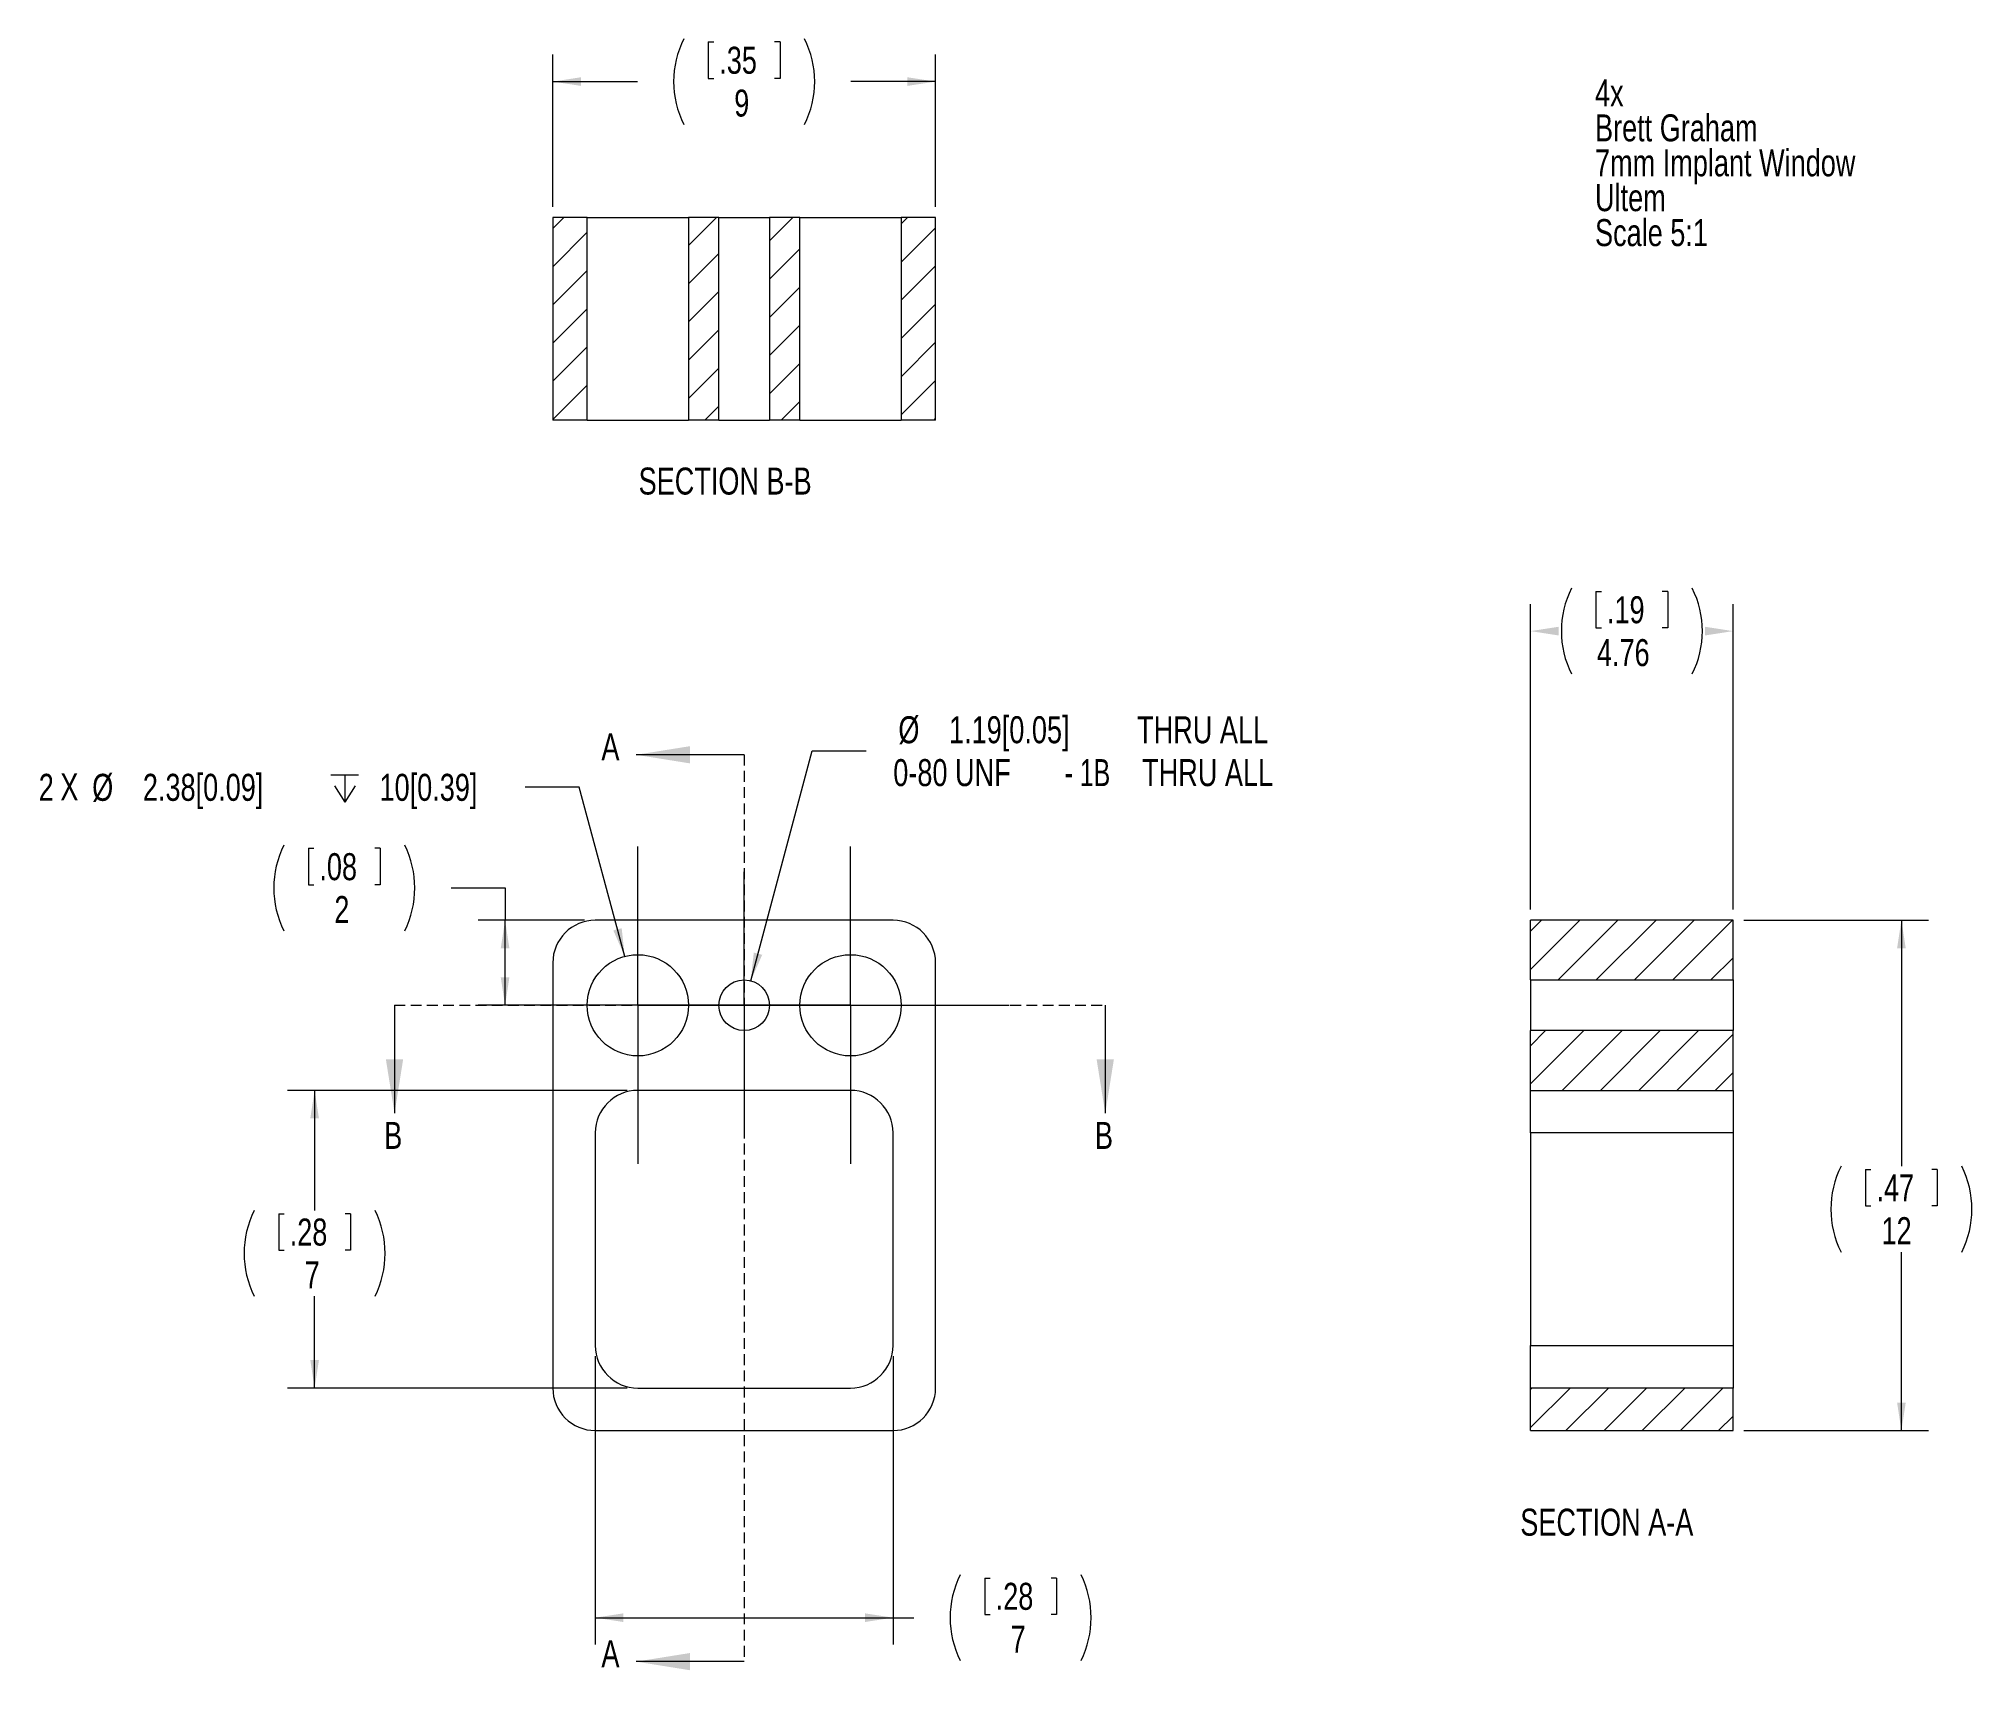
# Model space of a CAD drawing. Header units: millimetres. Extents: x 3 to 230, y 15 to 207.
import ezdxf

# ---------------------------------------------------------------- set-up
doc = ezdxf.new("R2010")
doc.units = ezdxf.units.MM
doc.linetypes.add('HIDDEN', pattern=[1.905, 1.27, -0.635])
doc.styles.add('SLDTEXTSTYLE0', font='TXT', dxfattribs={"width": 0.75})
doc.styles.add('SLDTEXTSTYLE1', font='TXT', dxfattribs={"width": 0.6875})
doc.dimstyles.new('SLDDIMSTYLE0', dxfattribs={"dimtxt": 3.175, "dimasz": 3.302, "dimexe": 0, "dimexo": 0.0625, "dimgap": 0.79375, "dimtad": 0, "dimtih": 1, "dimtoh": 1, "dimlfac": 0.2, "dimrnd": 1e-09, "dimzin": 12, "dimdsep": 46, "dimtxsty": 'SLDTEXTSTYLE0', "dimsah": 1, "dimcen": 0.09, "dimadec": 0, "dimazin": 0, "dimtfac": 1, "dimtofl": 0, "dimtmove": 0, "dimatfit": 3, "dimfxl": 1, "dimtolj": 1, "dimtzin": 12, "dimarcsym": 0})
doc.dimstyles.new('SLDDIMSTYLE1', dxfattribs={"dimtxt": 3.175, "dimasz": 3.302, "dimexe": 0, "dimexo": 0.0625, "dimgap": 0.79375, "dimtad": 0, "dimtih": 1, "dimtoh": 1, "dimdec": 0, "dimlfac": 0.2, "dimrnd": 1e-09, "dimzin": 12, "dimdsep": 46, "dimtxsty": 'SLDTEXTSTYLE0', "dimsah": 1, "dimcen": 0.09, "dimadec": 0, "dimazin": 0, "dimtfac": 1, "dimtofl": 0, "dimtmove": 0, "dimatfit": 3, "dimfxl": 1, "dimtolj": 1, "dimtzin": 12, "dimarcsym": 0})
doc.dimstyles.new('SLDDIMSTYLE2', dxfattribs={"dimtxt": 3.175, "dimasz": 3.302, "dimexe": 0, "dimexo": 0.0625, "dimgap": 0.79375, "dimtad": 0, "dimtih": 1, "dimtoh": 1, "dimlfac": 0.2, "dimrnd": 1e-09, "dimzin": 12, "dimdsep": 46, "dimtxsty": 'SLDTEXTSTYLE0', "dimsah": 1, "dimcen": 0.09, "dimadec": 0, "dimazin": 0, "dimtfac": 1, "dimtofl": 0, "dimtmove": 0, "dimatfit": 3, "dimfxl": 1, "dimtolj": 1, "dimtzin": 12, "dimarcsym": 0})

# ---------------------------------------------------------------- blocks, each defined once
blk = doc.blocks.new('SW_NOTE_0')
at = {"color": 0, "linetype": 'Continuous', "lineweight": 0, "char_height": 3.175, "attachment_point": 1, "style": 'SLDTEXTSTYLE0'}
for s, insert in [('4x', (0, 4.09)), ('Brett Graham', (0, -0.01)), ('7mm Implant Window', (0, -4.12)), ('Ultem', (0, -8.22)), ('Scale 5:1', (0, -12.33))]:
    blk.add_mtext(s, dxfattribs=dict(at, insert=insert))
blk = doc.blocks.new('*D2')
at = {"color": 7, "linetype": 'Continuous', "lineweight": 0}
for p, q in [((71.82, 82.99), (31.92, 82.99)), ((35.09, 82.99), (35.09, 68.87)), ((30.87, 68.49), (30.87, 64.2)), ((30.87, 68.49), (31.52, 68.49)), ((39.31, 68.49), (38.67, 68.49)), ((39.31, 68.49), (39.31, 64.2)), ((30.87, 64.2), (31.52, 64.2)), ((39.31, 64.2), (38.67, 64.2)), ((35.09, 47.99), (35.09, 58.79)), ((71.82, 47.99), (31.92, 47.99))]:
    blk.add_line(p, q, dxfattribs=at)
for centre, start, end in [((38.07, 63.83), 153.4349, 206.5651), ((32.11, 63.83), 333.4349, 26.5651)]:
    blk.add_arc(centre, 11.27, start, end, dxfattribs=at)
for points in [[(35.09, 82.99), (34.58, 79.69), (35.6, 79.69)], [(35.09, 47.99), (35.6, 51.29), (34.58, 51.29)]]:
    blk.add_solid(points, dxfattribs=at)
at = {"color": 7, "linetype": 'Continuous', "lineweight": 0, "attachment_point": 1, "style": 'SLDTEXTSTYLE0'}
for s, insert, char_height in [('.28', (32.16, 67.92), 3.175), ('7', (33.92, 62.88), 3.17)]:
    blk.add_mtext(s, dxfattribs=dict(at, insert=insert, char_height=char_height))
blk = doc.blocks.new('*D3')
at = {"color": 7, "linetype": 'Continuous', "lineweight": 0}
for p, q in [((68.09, 51.72), (68.09, 17.82)), ((103.09, 51.72), (103.09, 17.82)), ((113.87, 25.65), (113.87, 21.37)), ((113.87, 25.65), (114.52, 25.65)), ((122.31, 25.65), (121.67, 25.65)), ((122.31, 25.65), (122.31, 21.37)), ((68.09, 20.99), (103.09, 20.99)), ((103.09, 20.99), (105.54, 20.99)), ((113.87, 21.37), (114.52, 21.37)), ((122.31, 21.37), (121.67, 21.37))]:
    blk.add_line(p, q, dxfattribs=at)
for centre, start, end in [((121.07, 20.99), 153.4349, 206.5651), ((115.11, 20.99), 333.4349, 26.5651)]:
    blk.add_arc(centre, 11.27, start, end, dxfattribs=at)
for points in [[(68.09, 20.99), (71.39, 20.48), (71.39, 21.5)], [(103.09, 20.99), (99.79, 21.5), (99.79, 20.48)]]:
    blk.add_solid(points, dxfattribs=at)
at = {"color": 7, "linetype": 'Continuous', "lineweight": 0, "attachment_point": 1, "style": 'SLDTEXTSTYLE0'}
for s, insert, char_height in [('.28', (115.16, 25.09), 3.175), ('7', (116.92, 20.05), 3.17)]:
    blk.add_mtext(s, dxfattribs=dict(at, insert=insert, char_height=char_height))
blk = doc.blocks.new('*D4')
at = {"color": 7, "linetype": 'Continuous', "lineweight": 0}
for p, q in [((34.36, 111.45), (34.36, 107.17)), ((34.36, 111.45), (35.01, 111.45)), ((42.8, 111.45), (42.16, 111.45)), ((42.8, 111.45), (42.8, 107.17)), ((34.36, 107.17), (35.01, 107.17)), ((42.8, 107.17), (42.16, 107.17)), ((51.13, 106.79), (57.48, 106.79)), ((57.48, 106.79), (57.48, 102.99)), ((66.82, 102.99), (54.31, 102.99)), ((57.48, 92.99), (57.48, 102.99)), ((68.64, 92.99), (54.31, 92.99))]:
    blk.add_line(p, q, dxfattribs=at)
for centre, start, end in [((41.56, 106.79), 153.4349, 206.5651), ((35.6, 106.79), 333.4349, 26.5651)]:
    blk.add_arc(centre, 11.27, start, end, dxfattribs=at)
for points in [[(57.48, 102.99), (56.97, 99.69), (57.99, 99.69)], [(57.48, 92.99), (57.99, 96.29), (56.97, 96.29)]]:
    blk.add_solid(points, dxfattribs=at)
at = {"color": 7, "linetype": 'Continuous', "lineweight": 0, "attachment_point": 1, "style": 'SLDTEXTSTYLE0'}
for s, insert, char_height in [('.08', (35.65, 110.88), 3.175), ('2', (37.41, 105.84), 3.17)]:
    blk.add_mtext(s, dxfattribs=dict(at, insert=insert, char_height=char_height))
blk = doc.blocks.new('SW_SYMBOL_HOLE_DEPTH')
at = {"color": 0, "linetype": 'Continuous', "lineweight": 0}
for p, q in [((0, 875), (800, 875)), ((400, 875), (400, 75)), ((100, 555), (400, 75)), ((700, 555), (400, 75))]:
    blk.add_line(p, q, dxfattribs=at)
blk = doc.blocks.new('*D5')
at = {"color": 7, "linetype": 'Continuous', "lineweight": 0}
for p, q in [((66.21, 118.66), (59.86, 118.66)), ((71.55, 98.74), (66.21, 118.66))]:
    blk.add_line(p, q, dxfattribs=at)
blk.add_solid([(71.55, 98.74), (71.19, 102.06), (70.21, 101.8)], dxfattribs=at)
at = {"color": 7, "linetype": 'Continuous', "lineweight": 0, "xscale": 0.0040555664, "yscale": 0.0040555664, "zscale": 0.0040555664}
blk.add_blockref('SW_SYMBOL_HOLE_DEPTH', (37.01, 116.56), dxfattribs=at)
at = {"color": 7, "linetype": 'Continuous', "lineweight": 0, "attachment_point": 1, "style": 'SLDTEXTSTYLE0'}
for s, insert, char_height in [('2', (2.66, 120.21), 3.17), ('X ', (5.19, 120.26), 3.175), ('%%c', (8.94, 120.21), 3.175), ('2.38[0.09]', (14.9, 120.21), 3.175), ('10[0.39]', (42.72, 120.21), 3.175)]:
    blk.add_mtext(s, dxfattribs=dict(at, insert=insert, char_height=char_height))
blk = doc.blocks.new('*D7')
at = {"color": 7, "linetype": 'Continuous', "lineweight": 0}
for p, q in [((86.36, 95.87), (93.6, 122.91)), ((93.6, 122.91), (99.95, 122.91))]:
    blk.add_line(p, q, dxfattribs=at)
blk.add_solid([(86.36, 95.87), (87.71, 98.93), (86.72, 99.19)], dxfattribs=at)
at = {"color": 7, "linetype": 'Continuous', "lineweight": 0, "char_height": 3.175, "attachment_point": 1}
for s, insert, style in [('%%c', (103.72, 126.98), 'SLDTEXTSTYLE0'), ('1.19[0.05]', (109.68, 126.98), 'SLDTEXTSTYLE0'), ('THRU ALL', (131.79, 126.98), 'SLDTEXTSTYLE0'), ('0-80 UNF', (103.12, 121.94), 'SLDTEXTSTYLE0'), ('- 1B', (123.27, 121.94), 'SLDTEXTSTYLE1'), ('THRU ALL', (132.38, 121.94), 'SLDTEXTSTYLE0')]:
    blk.add_mtext(s, dxfattribs=dict(at, insert=insert, style=style))
blk = doc.blocks.new('SW_CENTERMARKSYMBOL_0')
at = {"color": 0, "linetype": 'Continuous', "lineweight": 0}
for p, q in [((0, 12.7), (0, 15.67815)), ((0, 0), (0, 12.7)), ((-12.7, 0), (-15.67815, 0)), ((0, 0), (-12.7, 0)), ((0, 0), (0, -12.7)), ((0, 0), (12.7, 0)), ((12.7, 0), (15.67815, 0)), ((0, -12.7), (0, -15.67815))]:
    blk.add_line(p, q, dxfattribs=at)
blk = doc.blocks.new('SW_CENTERMARKSYMBOL_1')
at = {"color": 0, "linetype": 'Continuous', "lineweight": 0}
for p, q in [((0, 12.7), (0, 18.653125)), ((0, 0), (0, 12.7)), ((-12.7, 0), (-18.653125, 0)), ((0, 0), (-12.7, 0)), ((0, 0), (0, -12.7)), ((0, 0), (12.7, 0)), ((12.7, 0), (18.653125, 0)), ((0, -12.7), (0, -18.653125))]:
    blk.add_line(p, q, dxfattribs=at)
blk = doc.blocks.new('SW_CENTERMARKSYMBOL_2')
at = {"color": 0, "linetype": 'Continuous', "lineweight": 0}
for p, q in [((0, 12.7), (0, 18.653125)), ((0, 0), (0, 12.7)), ((-12.7, 0), (-18.653125, 0)), ((0, 0), (-12.7, 0)), ((0, 0), (0, -12.7)), ((0, 0), (12.7, 0)), ((12.7, 0), (18.653125, 0)), ((0, -12.7), (0, -18.653125))]:
    blk.add_line(p, q, dxfattribs=at)
blk = doc.blocks.new('*D11')
at = {"color": 7, "linetype": 'Continuous', "lineweight": 0}
for p, q in [((185.73, 141.65), (185.73, 137.37)), ((185.73, 141.65), (186.37, 141.65)), ((194.17, 141.65), (193.52, 141.65)), ((194.17, 141.65), (194.17, 137.37)), ((178.04, 104.26), (178.04, 140.17)), ((201.86, 104.26), (201.86, 140.17)), ((185.73, 137.37), (186.37, 137.37)), ((194.17, 137.37), (193.52, 137.37))]:
    blk.add_line(p, q, dxfattribs=at)
for centre, start, end in [((192.93, 136.99), 153.4349, 206.5651), ((186.97, 136.99), 333.4349, 26.5651)]:
    blk.add_arc(centre, 11.27, start, end, dxfattribs=at)
for points in [[(178.04, 136.99), (181.34, 136.48), (181.34, 137.5)], [(201.86, 136.99), (198.55, 137.5), (198.55, 136.48)]]:
    blk.add_solid(points, dxfattribs=at)
at = {"color": 7, "linetype": 'Continuous', "lineweight": 0, "char_height": 3.175, "attachment_point": 1, "style": 'SLDTEXTSTYLE0'}
for s, insert in [('.19', (187.02, 141.09)), ('4.76', (185.84, 136.05))]:
    blk.add_mtext(s, dxfattribs=dict(at, insert=insert))
blk = doc.blocks.new('*D12')
at = {"color": 7, "linetype": 'Continuous', "lineweight": 0}
for p, q in [((203.13, 102.99), (224.82, 102.99)), ((221.64, 102.99), (221.64, 74.06)), ((217.42, 73.68), (217.42, 69.4)), ((217.42, 73.68), (218.06, 73.68)), ((225.86, 73.68), (225.22, 73.68)), ((225.86, 73.68), (225.86, 69.4)), ((217.42, 69.4), (218.06, 69.4)), ((225.86, 69.4), (225.22, 69.4)), ((221.64, 42.99), (221.64, 63.98)), ((203.13, 42.99), (224.82, 42.99))]:
    blk.add_line(p, q, dxfattribs=at)
for centre, start, end in [((224.62, 69.02), 153.4349, 206.5651), ((218.66, 69.02), 333.4349, 26.5651)]:
    blk.add_arc(centre, 11.27, start, end, dxfattribs=at)
for points in [[(221.64, 102.99), (221.13, 99.69), (222.15, 99.69)], [(221.64, 42.99), (222.15, 46.29), (221.13, 46.29)]]:
    blk.add_solid(points, dxfattribs=at)
at = {"color": 7, "linetype": 'Continuous', "lineweight": 0, "char_height": 3.175, "attachment_point": 1, "style": 'SLDTEXTSTYLE0'}
for s, insert in [('.47', (218.71, 73.12)), ('12', (219.3, 68.08))]:
    blk.add_mtext(s, dxfattribs=dict(at, insert=insert))
blk = doc.blocks.new('*D13')
at = {"color": 7, "linetype": 'Continuous', "lineweight": 0}
for p, q in [((81.37, 206.26), (81.37, 201.98)), ((81.37, 206.26), (82.02, 206.26)), ((89.81, 206.26), (89.17, 206.26)), ((89.81, 206.26), (89.81, 201.98)), ((63.09, 186.87), (63.09, 204.78)), ((108.09, 186.87), (108.09, 204.78)), ((63.09, 201.6), (73.04, 201.6)), ((81.37, 201.98), (82.02, 201.98)), ((89.81, 201.98), (89.17, 201.98)), ((108.09, 201.6), (98.14, 201.6))]:
    blk.add_line(p, q, dxfattribs=at)
for centre, start, end in [((88.57, 201.6), 153.4349, 206.5651), ((82.61, 201.6), 333.4349, 26.5651)]:
    blk.add_arc(centre, 11.27, start, end, dxfattribs=at)
for points in [[(63.09, 201.6), (66.39, 201.1), (66.39, 202.11)], [(108.09, 201.6), (104.79, 202.11), (104.79, 201.1)]]:
    blk.add_solid(points, dxfattribs=at)
at = {"color": 7, "linetype": 'Continuous', "lineweight": 0, "attachment_point": 1, "style": 'SLDTEXTSTYLE0'}
for s, insert, char_height in [('.35', (82.66, 205.7), 3.175), ('9', (84.42, 200.66), 3.17)]:
    blk.add_mtext(s, dxfattribs=dict(at, insert=insert, char_height=char_height))

msp = doc.modelspace()

# ---------------------------------------------------------------- hatches: boundary and pattern name
at = {"linetype": 'Continuous', "lineweight": 0}
h = msp.add_hatch(dxfattribs=at)
h.set_pattern_fill('ANSI31', style=0)
h.paths.add_polyline_path([(67.138, 185.604), (63.091, 185.604), (63.091, 161.791), (67.138, 161.791)], flags=0)
h = msp.add_hatch(dxfattribs=at)
h.set_pattern_fill('ANSI31', style=0)
h.paths.add_polyline_path([(79.044, 161.791), (82.613, 161.791), (82.613, 185.604), (79.044, 185.604)], flags=0)
h = msp.add_hatch(dxfattribs=at)
h.set_pattern_fill('ANSI31', style=0)
h.paths.add_polyline_path([(92.138, 185.604), (88.569, 185.604), (88.569, 161.791), (92.138, 161.791)], flags=0)
h = msp.add_hatch(dxfattribs=at)
h.set_pattern_fill('ANSI31', style=0)
h.paths.add_polyline_path([(104.044, 161.791), (108.091, 161.791), (108.091, 185.604), (104.044, 185.604)], flags=0)
h = msp.add_hatch(dxfattribs=at)
h.set_pattern_fill('ANSI31', style=0)
h.paths.add_polyline_path([(201.855, 95.971), (201.855, 102.993), (178.043, 102.993), (178.043, 95.971)], flags=0)
h = msp.add_hatch(dxfattribs=at)
h.set_pattern_fill('ANSI31', style=0)
h.paths.add_polyline_path([(178.043, 90.015), (178.043, 82.993), (201.855, 82.993), (201.855, 90.015)], flags=0)
h = msp.add_hatch(dxfattribs=at)
h.set_pattern_fill('ANSI31', style=0)
h.paths.add_polyline_path([(178.043, 47.993), (178.043, 42.993), (201.855, 42.993), (201.855, 47.993)], flags=0)

# ---------------------------------------------------------------- linework, layer by layer
at = {"color": 7, "linetype": 'Continuous', "lineweight": 15}
for p, q in [((67.138, 185.604), (63.091, 185.604)), ((63.091, 185.604), (63.091, 161.791)), ((67.138, 161.791), (67.138, 185.604)), ((67.138, 185.604), (79.044, 185.604)), ((79.044, 185.604), (79.044, 161.791)), ((82.613, 185.604), (79.044, 185.604)), ((82.613, 161.791), (82.613, 185.604)), ((82.613, 185.604), (88.569, 185.604)), ((88.569, 185.604), (88.569, 161.791)), ((92.138, 185.604), (88.569, 185.604)), ((92.138, 161.791), (92.138, 185.604)), ((92.138, 185.604), (104.044, 185.604)), ((104.044, 185.604), (104.044, 161.791)), ((108.091, 185.604), (104.044, 185.604)), ((108.091, 161.791), (108.091, 185.604)), ((67.138, 161.791), (63.091, 161.791)), ((67.138, 161.791), (79.044, 161.791)), ((82.613, 161.791), (79.044, 161.791)), ((82.613, 161.791), (88.569, 161.791)), ((92.138, 161.791), (88.569, 161.791)), ((92.138, 161.791), (104.044, 161.791)), ((108.091, 161.791), (104.044, 161.791)), ((103.091, 102.993), (68.091, 102.993)), ((178.043, 95.971), (178.043, 102.993)), ((201.855, 102.993), (178.043, 102.993)), ((201.855, 95.971), (201.855, 102.993)), ((63.091, 97.993), (63.091, 47.993)), ((108.091, 47.993), (108.091, 97.993)), ((178.043, 95.971), (178.043, 90.015)), ((178.043, 95.971), (201.855, 95.971)), ((201.855, 95.971), (201.855, 90.015)), ((201.855, 90.015), (178.043, 90.015)), ((178.043, 82.993), (178.043, 90.015)), ((201.855, 82.993), (201.855, 90.015)), ((98.091, 82.993), (73.091, 82.993)), ((178.043, 82.993), (201.855, 82.993)), ((178.043, 77.993), (178.043, 82.993)), ((201.855, 82.993), (201.855, 77.993)), ((68.091, 77.993), (68.091, 52.993)), ((103.091, 52.993), (103.091, 77.993)), ((201.855, 77.993), (178.043, 77.993)), ((178.043, 77.993), (178.043, 52.993)), ((201.855, 77.993), (201.855, 52.993)), ((178.043, 52.993), (201.855, 52.993)), ((178.043, 47.993), (178.043, 52.993)), ((201.855, 52.993), (201.855, 47.993)), ((73.091, 47.993), (98.091, 47.993)), ((178.043, 42.993), (178.043, 47.993)), ((201.855, 47.993), (178.043, 47.993)), ((201.855, 42.993), (201.855, 47.993)), ((68.091, 42.993), (103.091, 42.993)), ((178.043, 42.993), (201.855, 42.993))]:
    msp.add_line(p, q, dxfattribs=at)
at = {"color": 7, "linetype": 'Continuous', "lineweight": 0}
for p, q in [((85.591, 122.449), (72.891, 122.449)), ((44.484, 92.993), (44.484, 80.293)), ((128.041, 92.993), (128.041, 80.293)), ((85.591, 15.823), (72.891, 15.823))]:
    msp.add_line(p, q, dxfattribs=at)
at = {"color": 7, "linetype": 'HIDDEN', "lineweight": 0}
for p, q in [((85.591, 122.449), (85.591, 15.823)), ((44.484, 92.993), (128.041, 92.993))]:
    msp.add_line(p, q, dxfattribs=at)
at = {"color": 7, "linetype": 'Continuous', "lineweight": 15}
for centre, radius in [((73.091, 92.993), 5.953), ((98.091, 92.993), 5.953), ((85.591, 92.993), 2.978)]:
    msp.add_circle(centre, radius, dxfattribs=at)
for centre, start, end in [((68.091, 97.993), 90, 180), ((103.091, 97.993), 0, 90), ((73.091, 77.993), 90, 180), ((98.091, 77.993), 0, 90), ((73.091, 52.993), 180, 270), ((98.091, 52.993), 270, 0), ((68.091, 47.993), 180, 270), ((103.091, 47.993), 270, 0)]:
    msp.add_arc(centre, 5, start, end, dxfattribs=at)
at = {"color": 7, "linetype": 'Continuous', "lineweight": 0}
for points in [[(72.891, 122.449), (79.241, 121.433), (79.241, 123.465)], [(44.484, 80.293), (45.5, 86.643), (43.468, 86.643)], [(128.041, 80.293), (129.057, 86.643), (127.025, 86.643)], [(72.891, 15.823), (79.241, 14.807), (79.241, 16.839)]]:
    msp.add_solid(points, dxfattribs=at)

# ---------------------------------------------------------------- block references
for name, p in [('SW_NOTE_0', (185.619, 197.762)), ('SW_CENTERMARKSYMBOL_2', (73.091, 92.993)), ('SW_CENTERMARKSYMBOL_1', (98.091, 92.993)), ('SW_CENTERMARKSYMBOL_0', (85.591, 92.993))]:
    msp.add_blockref(name, p, dxfattribs=at)

# ---------------------------------------------------------------- texts
at = {"color": 7, "linetype": 'Continuous', "lineweight": 0, "char_height": 3.175, "attachment_point": 1, "style": 'SLDTEXTSTYLE0'}
for s, insert in [('SECTION B-B', (73.178, 156.222)), ('SECTION A-A', (176.834, 33.805))]:
    msp.add_mtext(s, dxfattribs=dict(at, insert=insert))
at = {"color": 7, "linetype": 'Continuous', "char_height": 3.175, "attachment_point": 1, "style": 'SLDTEXTSTYLE0'}
for s, insert in [('A', (68.806, 124.97)), ('B', (43.269, 79.284)), ('B', (126.827, 79.284)), ('A', (68.806, 18.344))]:
    msp.add_mtext(s, dxfattribs=dict(at, insert=insert))

# ---------------------------------------------------------------- dimensions: what is measured, and where the dimension line sits
at = {"color": 7, "linetype": 'Continuous', "lineweight": 0}
for base, p1, p2, picture, middle in [((108.091, 201.604), (63.091, 185.604), (108.091, 185.604), '*D13', (85.591, 201.604)), ((178.043, 136.993), (201.855, 102.993), (178.043, 102.993), '*D11', (189.949, 136.993)), ((103.091, 20.993), (68.091, 52.993), (103.091, 52.993), '*D3', (118.091, 20.993))]:
    dim = msp.add_linear_dim(base=base, p1=p1, p2=p2, text='(<>)', dimstyle='SLDDIMSTYLE0', dxfattribs=at)
    dim.commit()
    dim.dimension.update_dxf_attribs({"geometry": picture, "text_midpoint": middle, "dimtype": 160})
dim = msp.add_diameter_dim_2p(p1=(84.823, 90.122), p2=(86.361, 95.87), text='<> THRU ALL\\P0-80 UNF - 1B THRU ALL\\P', dimstyle='SLDDIMSTYLE2', dxfattribs=at)
dim.commit()
dim.dimension.update_dxf_attribs({"geometry": '*D7', "text_midpoint": (124.299, 122.914), "dimtype": 163})
dim = msp.add_diameter_dim_2p(p1=(74.138, 89.084), p2=(71.551, 98.743), text='<>X %%c 2.38[0.09] {\\fGDT;x} 10[0.39]\\P', dimstyle='SLDDIMSTYLE1', override={"dimpost": '<>'}, dxfattribs=at)
dim.commit()
dim.dimension.update_dxf_attribs({"geometry": '*D5', "text_midpoint": (31.171, 118.665), "dimtype": 163})
for base, p1, p2, picture, middle in [((57.481, 102.993), (69.913, 92.993), (68.091, 102.993), '*D4', (57.481, 106.791)), ((221.641, 42.993), (201.855, 102.993), (201.855, 42.993), '*D12', (221.641, 69.023)), ((35.091, 47.993), (73.091, 82.993), (73.091, 47.993), '*D2', (35.091, 63.826))]:
    dim = msp.add_linear_dim(base=base, p1=p1, p2=p2, angle=90, text='(<>)', dimstyle='SLDDIMSTYLE0', dxfattribs=at)
    dim.commit()
    dim.dimension.update_dxf_attribs({"geometry": picture, "text_midpoint": middle, "dimtype": 160})

doc.saveas('drawing.dxf')
